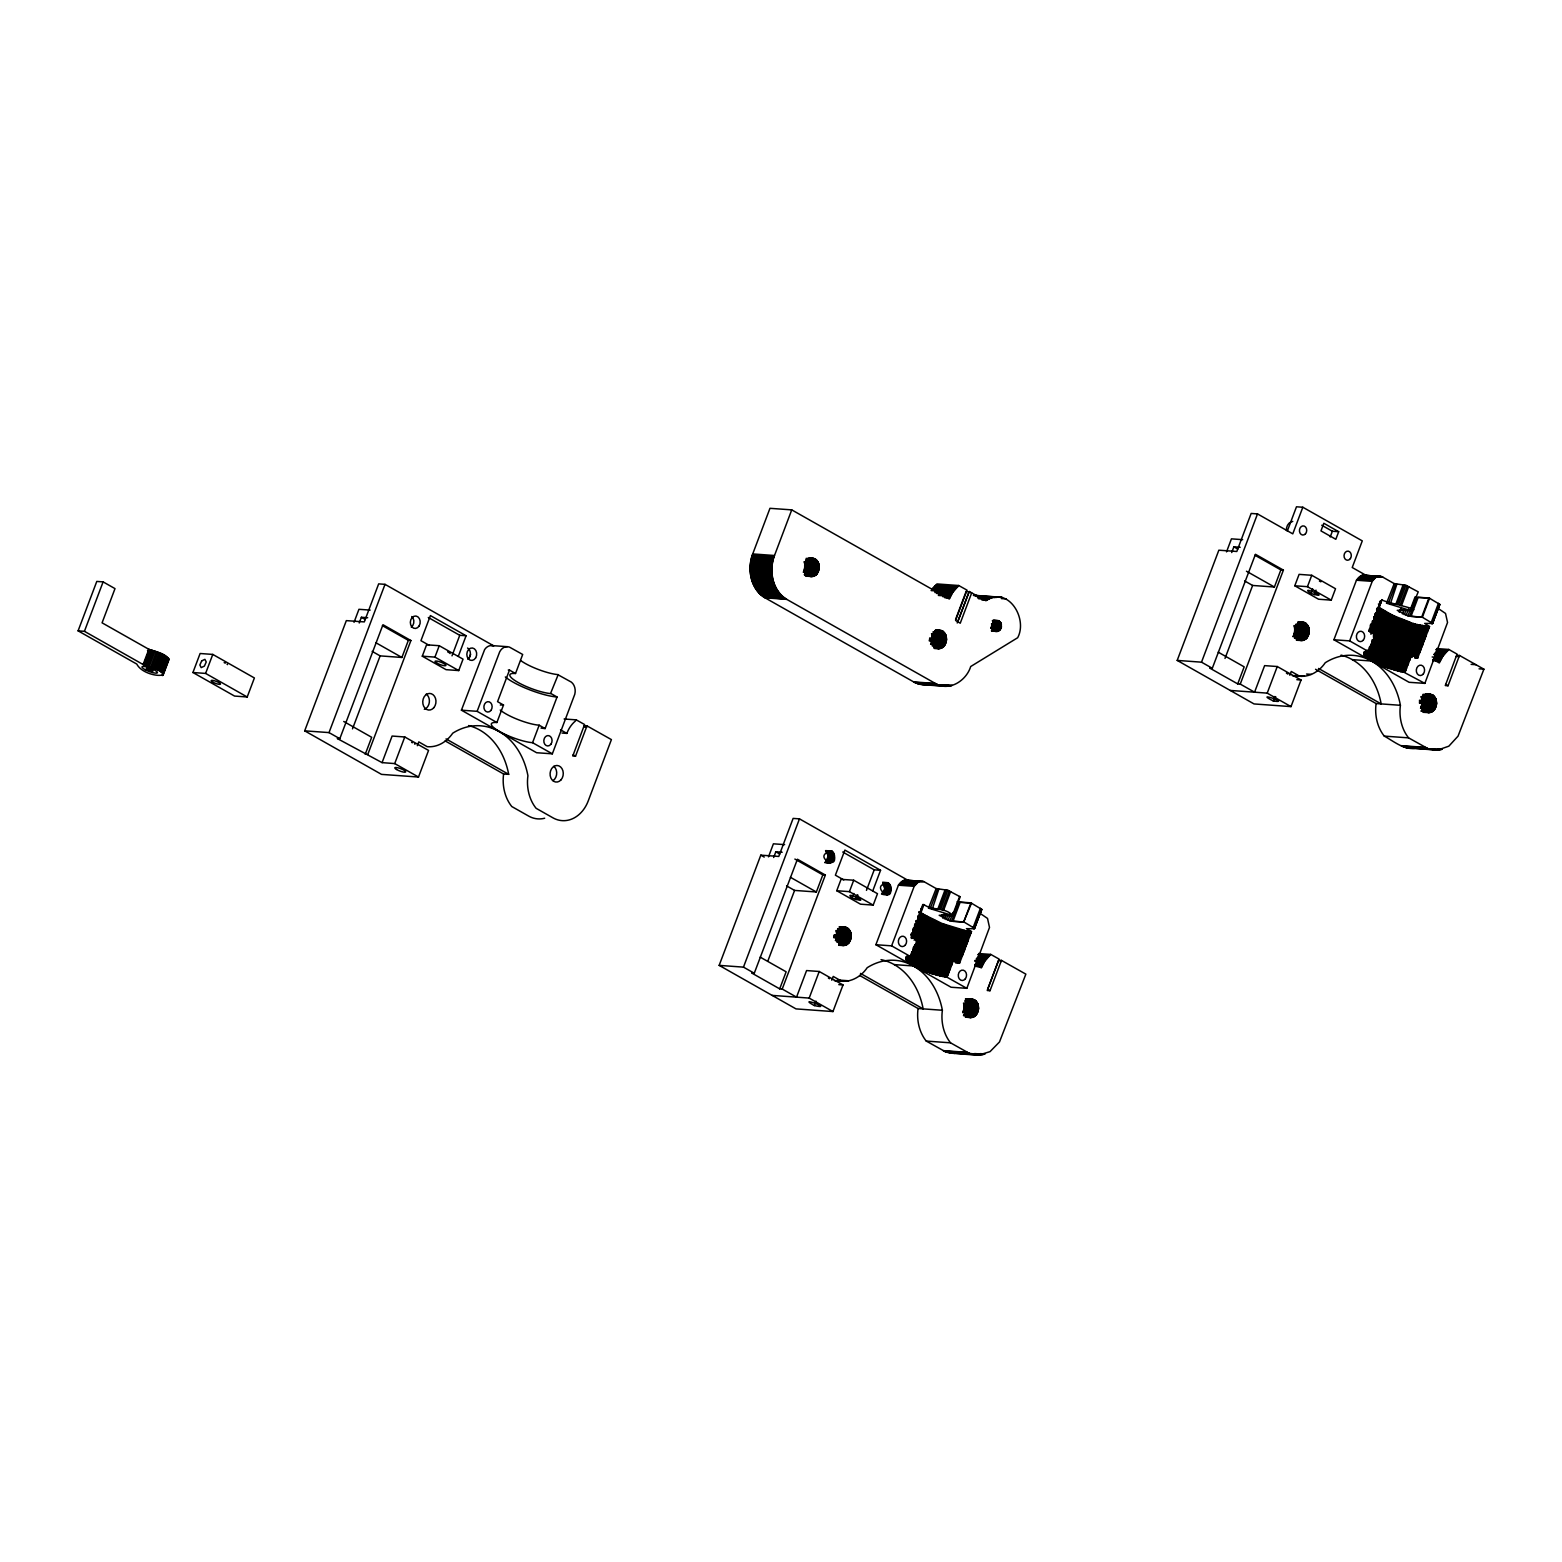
<?xml version="1.0" encoding="UTF-8"?>
<svg xmlns="http://www.w3.org/2000/svg" width="1562" height="1562" viewBox="0 0 1562 1562"><rect width="100%" height="100%" fill="white"/><g stroke="black" fill="none" stroke-linecap="round" stroke-linejoin="round"><path stroke-width="1.5" d="M914.063 940.051L936.517 921.17L939.25 927.457L944.893 958.658L950.126 960.044L968.089 940.578L965.843 930.776L942.062 923.532L918.866 912.071C933.744 923.728 952.879 929.097 970.861 933.236L944.893 958.658L945.361 960.298L970.217 934.955L970.217 931.421L965.843 930.776L937.473 956.276L935.599 955.612L930.874 925.153L928.199 917.031L913.262 931.616L911.876 938.547L912.228 932.807L911.212 934.017L915.234 936.946L932.202 945.557L950.321 951.746L963.129 953.718L959.088 929.234L929.995 953.445L924.626 951.141L920.721 912.228L919.413 915.644L921.092 951.082M1370.967 634.328L1371.006 632.415L1383.171 620.778L1392.777 615.389L1399.259 652.584L1401.094 653.15L1425.579 629.72L1425.423 626.069L1397.385 651.979L1389.887 649.245L1380.945 645.36L1378.758 607.267L1392.777 615.389L1409.685 622.086L1414.45 656.333L1414.957 657.856L1417.632 658.129L1429.542 626.577L1411.618 623.902L1404.98 626.85L1379.129 646.121L1377.645 607.813M1376.727 608.497L1392.757 618.025L1405.546 623.14L1409.685 622.086L1414.371 624.722L1417.808 633.84L1419.76 652.506L1418.218 653.56L1396.721 648.386L1373.388 637.804L1398.224 617.81L1404.707 654.205L1408.163 655.083L1423.997 638.253L1426.126 635.617L1425.579 629.72L1423.88 625.815L1393.929 652.33M927.086 684.566L920.194 684.371L914.434 682.34L765.009 597.816C750.463 589.089 746.968 568.958 752.728 553.924L769.968 508.314L791.739 509.876L949.305 599.027L952.879 592.154L958.717 585.516L967.034 590.163L955.593 620.465L960.24 623.218L971.681 592.896L966.195 591.295L955.573 619.431M957.213 622.984L969.221 591.51L985.934 600.765C1007.959 585.477 1028.089 618.435 1017.663 637.726L970.705 666.525C966.409 680.602 949.305 691.849 935.423 683.492L786.779 599.378C772.233 590.67 768.738 570.52 774.498 555.506L791.739 509.876M957.057 901.821L970.9 902.856L981.776 909.377L974.434 928.707L966.429 928.668L971.505 931.538L959.595 963.09L953.64 959.732L951.336 961.313L935.189 957.155L917.812 949.071L914.239 946.123L915.644 945.322L917.148 967.698L932.123 955.671L938.625 956.315L940.07 958.404L942.765 976.64L950.34 968.479L950.262 960.884L949.364 959.146L927.223 951.883L914.727 944.58L915.527 966.858L932.026 973.809L947.041 977.226L966.819 988.336L989.507 927.438L987.516 918.417L979.686 913.087M1376.024 612.421L1376.747 643.251L1379.344 644.559L1380.906 643.642L1403.125 626.167L1411.599 622.691L1414.489 633.04L1417.632 658.129L1411.677 654.771L1407.401 654.185L1407.713 665.256L1406.444 665.92L1385.611 660.023L1368.332 650.593L1368.117 658.637L1381.062 646.629L1383.483 646.102L1388.13 668.204L1405.78 653.873L1406.386 668.77L1404.277 669.747L1381.687 663.049L1369.796 656.821L1364.837 652.213L1363.821 653.99L1364.27 652.291L1364.29 655.103L1368.117 658.637L1384.264 666.779L1400.802 671.68L1408.377 663.518L1407.909 655.044L1387.095 647.722L1372.041 639.951M947.236 974.708L946.025 958.443L947.431 960.357L948.407 970.881L948.349 973.712L945.713 977.09L942.433 957.486L924.313 970.959L920.604 948.544L907.346 961.352L905.784 958.951L906.429 956.784L910.783 961.157L923.65 967.991L947.704 975.469C934.096 973.907 912.384 969.201 906.643 956.295L906.253 960.064L908.127 957.115L905.94 959.478L906.233 957.252M920.721 912.228L919.452 914.141L933.178 922.263L947.509 928.101L951.648 927.027L956.92 962.817L961.099 956.842L961.04 952.293L959.205 935.423L955.436 928.218L954.89 929.468C959.146 939.543 961.626 952.625 958.287 962.973L955.456 962.602L954.948 961.04L964.555 949.969L962.582 930.093L930.151 955.104M1391.664 650.436L1396.662 651.354L1398.107 653.443L1400.802 671.68L1403.75 672.129L1405.273 669.747L1404.062 653.482L1405.468 655.415L1409.373 656.352L1411.677 654.771L1395.686 670.528L1390.883 649.284L1373.564 661.917L1372.764 639.619L1372.158 642.958L1382.585 649.148L1410.349 658.266L1397.463 670.977L1392.796 650.007L1390.16 650.71L1375.185 662.757L1373.681 640.361L1372.276 641.162L1374.892 643.446L1385.201 648.913L1404.043 655.357L1407.401 654.185M1374.326 643.622L1374.911 640.537L1392.855 625.503L1403.926 620.055L1406.483 624.859L1411.97 657.368L1422.591 645.008L1420.619 625.132L1389.887 649.245L1390.082 650.885L1422.279 625.503L1425.423 637.491L1414.996 636.574L1395.256 630.111L1377.977 621.52L1373.779 618.532L1373.935 616.639L1396.74 628.92L1424.895 636.613M1384.772 611.25L1371.436 624.741L1371.006 632.415L1372.1 633.157L1372.607 621.637L1380.808 613.026L1384.772 611.25L1387.29 619.392L1391.762 649.968M908.889 956.042L908.108 962.075L922.127 949.384L926.227 971.72L944.268 957.994L947.041 977.226L953.64 959.732L937.649 975.489L933.627 955.378L934.759 954.968L939.426 975.918L952.312 963.227L952.332 959.595L947.431 960.357L932.026 973.809L929.058 952.683L923.025 951.59L910.08 963.578L907.346 961.352L907.717 956.588M1410.349 658.266L1410.369 654.654L1393.851 670.02L1388.969 648.523L1372.041 661.077L1372.041 644.676L1374.736 641.142L1372.158 642.958M924.587 952.722L924.626 951.141L947.236 933.549L954.89 929.468M1413.473 623.258L1380.867 646.961L1382.624 647.781L1378.758 607.267M1001.301 626.128C1002.492 618.747 991.44 618.962 992.397 626.186C993.901 640.83 1012.41 619.88 991.636 625.425M914.59 924.001L916.269 924.919L914.492 925.563L917.695 921.17L918.866 916.367L942.96 928.96L968.987 935.833L964.555 942.979L948.427 959.615L949.676 970.217L945.908 970.451L925.993 964.34L911.017 956.159L922.498 944.795L947.822 925.719L950.34 929.058L969.846 933.842M819.21 567.807L818.293 562.574L815.227 558.942L811.01 558.142L807.066 560.426L804.703 565.014L804.723 570.403L807.105 574.796L811.049 576.71L816.575 574.367L819.21 567.807L804.684 566.752M851.212 936.692L850.314 931.46L847.229 927.828L843.011 927.027L839.087 929.312L836.724 933.9L836.724 939.289L839.106 943.682L843.05 945.596L848.576 943.253L851.212 936.692L834.147 935.443M946.513 639.834L945.615 634.602L942.53 630.989L938.313 630.189L934.388 632.454L932.026 637.062L932.026 642.451L934.408 646.824L938.352 648.738L943.878 646.395L946.513 639.834L929.605 638.624M978.534 1008.72L977.617 1003.487L974.532 999.875L970.334 999.075L966.39 1001.34L964.027 1005.948L964.047 1011.336L966.409 1015.71L970.373 1017.623L975.879 1015.28L978.534 1008.72L963.852 1007.666M1309.249 631.731L1308.351 626.499L1305.266 622.887L1301.048 622.067L1297.124 624.351L1294.761 628.939L1294.761 634.328L1297.143 638.721L1301.087 640.635L1306.613 638.292L1309.249 631.731L1294.566 630.657M1436.571 703.759L1435.654 698.546L1432.569 694.914L1428.371 694.114L1424.427 696.379L1422.064 700.987L1422.084 706.375L1424.446 710.749L1428.41 712.682L1433.916 710.319L1436.571 703.759L1419.507 702.529M832.077 862.146L825.732 861.697L828.348 855.956L825.556 850.607L831.882 851.056C844.202 874.173 808.921 855.664 831.882 851.056M887.841 894.538L881.515 894.089L884.795 888.895L882.706 883.018L889.032 883.487C898.248 908.674 865.856 883.721 889.032 883.487M917.929 915.742L917.851 940.461L920.604 969.358L937.415 956.745L936.712 955.671L933.666 956.53L918.846 968.538L916.699 946.103L913.223 949.013L912.579 965.199L915.527 966.858L930.425 954.948L932.846 954.245L933.627 955.378M1409.275 659.066L1388.989 653.502L1371.26 644.052L1370.616 660.238L1387.095 647.722L1391.976 669.454L1408.944 654.458L1409.705 660.023L1399.161 671.367L1396.662 651.354M907.385 957.213L907.444 956.237L906.272 957.721L911.368 957.037L912.188 951.746L922.244 957.857L934.779 962.973L949.286 966.605L951.668 964.965L950.907 959.4L933.939 974.415L929.058 952.683M921.56 917.187L921.736 912.989L919.413 915.644L937.044 925.407L957.799 932.67L960.864 929.683L963.852 951.844L962.426 952.547L962.426 955.593L939.855 950.243L915.254 938.879L915.742 923.493L939.035 935.794L965.96 943.194L967.386 942.452L966.8 936.907L964.242 930.464L933.725 954.929L929.995 953.445L925.348 915.371L920.819 917.909L914.571 926.598C929.702 937.063 947.704 944.053 965.96 946.201L964.242 930.464M1437.723 608.126L1445.533 613.456L1447.544 622.477L1424.856 683.375L1403.75 672.129L1400.47 652.525L1382.35 666.017L1378.641 643.583L1365.383 656.391L1370.05 650.319L1370.225 646.805L1372.041 644.676M1372.529 620.602L1372.178 625.601L1368.859 631.146L1376.005 634.582L1369.405 652.076L1363.821 653.521L1364.7 651.764L1363.977 654.517L1366.457 650.534L1374.169 656.255L1385.904 661.702L1406.132 667.462L1406.444 665.92M1386.295 649.362L1417.124 624.273L1421.166 648.757L1399.396 644.052L1381.706 636.73L1369.249 629.056L1369.093 630.95L1369.991 631.673L1370.264 627.846L1372.354 625.464L1386.236 612.07L1388.911 620.192L1393.636 650.671L1422.279 625.503M1369.405 647.039L1369.308 659.418L1385.26 646.922L1390.063 668.848L1405.468 655.415M1370.264 627.846L1381.491 634.777L1397.229 641.533L1413.122 646.258L1421.869 646.883L1418.901 624.741L1415.836 627.709L1398.81 622.008L1380.808 613.026L1376.532 609.941L1378.27 608.536L1403.359 621.305L1428.898 628.295L1405.741 651.198L1402.93 653.697L1401.094 653.15L1395.471 621.754L1392.777 615.389M913.438 932.416L916.992 923.044L915.742 920.916M911.017 956.159L910.88 962.719L912.579 965.199L927.867 953.035L927.223 951.883L924.528 952.371L911.271 964.379L909.455 956.608L906.721 960.689L907.405 956.081M950.34 968.479L925.465 960.942L911.271 953.367L912.247 951.98L911.837 963.129M1373.135 640.4L1372.334 641.572L1374.677 638.077L1373.74 634.543L1374.814 634.523L1374.033 639.834C1370.85 639.893 1373.74 643.407 1371.456 644.266L1369.308 659.418M951.238 964.008L926.246 956.51L914.883 950.282L913.38 947.333L914.004 966.038L930.932 953.484L935.814 974.981L950.262 960.884L953.64 959.732M915.098 945.361L914.297 946.533L916.64 943.038L916.777 939.484L917.968 939.543L911.368 957.037L891.609 945.85L875.872 944.717L898.423 885.185L903.832 880.382L923.943 881.632L936.165 888.563L947.822 890.262L960.2 896.803L953.015 915.82L939.192 915.273L949.911 920.838L964.34 922.224L974.61 928.394M1382.624 647.781L1384.42 646.961L1380.886 608.809L1374.95 615.428L1375.263 642.49L1403.926 620.055M907.346 961.352L908.127 957.115L924.958 967.054L948.349 973.712M1405.273 669.747L1405.741 670.508C1391.722 669.903 1376.844 663.85 1365.832 655.044L1366.457 650.534M1364.837 652.213L1364.29 655.103L1366.926 651.081L1366.145 657.114L1380.164 644.423L1384.264 666.779L1402.305 653.033L1405.078 672.265L1411.677 654.771M846.545 944.854C831.414 946.709 845.354 942.198 843.636 935.638C845.472 929.195 832.058 924.216 847.58 928.062M940.714 648.484L934.877 648.308L939.387 645.34L941.456 639.463L940.344 633.821L936.38 630.091M1415.836 627.709L1425.579 629.72L1429.542 626.577L1424.661 623.414L1432.647 623.453L1422.377 617.263L1407.948 615.877L1397.229 610.312L1410.486 610.527L1418.237 591.842L1405.859 585.301L1394.202 583.602L1381.979 576.671L1362.962 575.167L1356.46 580.224L1333.909 639.756L1349.646 640.889L1369.405 652.076L1369.366 647.859L1386.646 657.29L1408.377 663.518M913.555 927.808L913.262 931.616L928.14 940.168L946.182 947.099L963.324 950.926M969.514 936.829C951.219 935.169 933.158 927.75 917.987 917.382L921.248 911.798L921.463 907.971L921.053 910.47M1373.349 620.7L1372.451 622.106L1374.306 619.958L1374.736 616.014L1373.701 617.478L1383.385 610.43L1388.032 648.503M925.934 952.137L930.093 973.146L946.67 959.38L948.407 959.712L942.062 923.532L920.584 940.09L916.699 943.565L916.874 945.498L920.194 950.106L922.439 970.178L940.539 956.92L944.288 976.894L949.013 971.974L948.407 970.881M78.1 630.853L84.426 631.321L143.099 664.514C186.991 677.947 145.168 680.114 136.773 664.065L78.1 630.853L96.785 581.435L103.112 581.884L115.002 588.62L102.077 622.828L148.859 649.304C154.443 651.374 168.93 654.087 168.032 660.375M909.455 956.608L909.025 962.817L923.747 950.223L928.16 972.462L944.268 957.994M913.048 931.655L913.321 928.648L914.141 930.542M1371.085 626.713L1371.358 623.707L1370.264 625.249L1372.178 625.601M1374.736 641.142L1376.883 663.577L1390.336 652.467L1394.749 650.71L1396.389 652.936L1398.576 651.959L1399.767 653.931L1402.325 671.933L1406.132 667.462M806.773 576.358C815.071 575.441 816.809 562.261 809.799 558.376M1296.226 639.678L1299.857 636.671L1301.615 631.673L1300.931 626.382L1298.002 622.555L1305.617 623.101M1367.707 650.007L1367.062 657.856L1381.784 645.262L1386.197 667.501L1402.305 653.033M919.608 912.755L919.803 911.486M1365.09 652.701L1364.758 655.728L1368.332 650.593M966.253 1016.335C972.384 1012.879 972.696 1002.199 966.214 998.958M1423.919 711.569L1427.414 708.308L1428.976 703.212L1428.058 697.999L1424.974 694.368L1432.569 694.914M1410.291 626.108L1412.438 630.833L1416.324 658.012C1419.663 647.664 1417.183 634.582 1412.927 624.507M1365.754 651.627L1365.383 656.391M950.36 966.702L941.125 976.309L938.625 956.315M1374.853 614.471L1377.157 612.46L1381.979 599.652C1381.706 602.229 1439.734 612.753 1399.572 609.746M947.431 960.357L947.743 958.834M1421.791 626.772L1423.997 641.26L1411.423 655.806L1414.45 656.333L1420.463 647.586M1386.763 649.323L1387.095 647.722M1404.707 654.205L1428.254 629.994L1428.254 626.46L1426.067 628.256L1419.214 627.221L1408.377 624.097L1405.859 620.758L1377.86 642.06L1377.469 645.301M912.013 955.28L911.173 954.772L915.332 946.533M1370.05 650.319L1371.456 644.266L1370.362 645.672L1386.08 653.912L1400.411 658.793L1409.705 660.023M921.307 909.182L922.751 904.554L923.943 904.613C932.748 911.056 945.049 906.721 953.015 915.82M920.604 969.358L918.964 964.32L917.87 946.884L913.087 950.692L919.354 954.733L937.708 962.407L951.668 964.965M1395.452 651.784L1378.641 664.416L1377.001 659.359L1375.907 641.943L1374.052 642.548M1375.595 614.764L1376.005 613.046L1373.779 618.532M911.759 934.935L912.149 933.295L912.032 936.185L917.968 939.543L915.957 940.226L916.777 939.484L917.304 941.281L916.23 942.316M920.194 950.106L920.604 948.544M1396.389 652.936L1380.476 665.217L1378.641 643.583M1373.428 636.281L1376.005 634.582L1374.267 637.355M1378.641 664.416L1375.907 641.943M957.799 932.67L967.542 934.681L971.505 931.538L944.502 956.92L941.222 957.545L934.74 920.35L927.711 923.552L912.969 937.356L911.056 935.911L929.741 917.87L930.054 922.127M948.895 960.63L949.364 959.146M940.07 958.404L940.539 956.92M1398.107 653.443L1398.576 651.959M930.093 973.146L927.223 951.883M1388.13 668.204L1383.971 647.195L1369.874 658.168M1388.091 617.166L1387.778 612.909L1369.093 630.95M930.425 954.948L930.932 953.484M1388.462 649.987L1388.969 648.523M1364.973 651.51L1364.27 652.291M1367.609 650.729L1367.14 652.037L1377.215 642.743L1378.231 645.165M939.426 975.918L952.351 961.45M1397.463 670.977L1410.388 656.489M932.846 954.245L932.123 955.671L926.735 916.191L922.771 917.987L914.571 926.598M1402.93 653.697L1396.369 617.01L1373.33 635.871L1389.067 643.7L1405.449 649.421L1417.984 651.998L1420.463 650.632L1420.112 649.284M921.6 950.848L922.127 949.384M1379.637 645.887L1380.164 644.423M905.96 958.072L906.429 956.784M1363.997 653.111L1364.466 651.842M84.426 631.321L103.112 581.884M143.099 664.514L148.859 649.304M143.743 664.67L149.483 649.46M145.071 665.002L150.811 649.792M146.438 665.392L152.178 650.183M147.843 665.822L153.584 650.632M149.269 666.31L155.009 651.1M149.347 670.625C138.335 664.455 161.628 673.242 149.347 670.625L156.454 651.627M149.757 670.762L151.182 666.974M150.147 670.899L151.592 667.111M150.557 671.035L152.002 667.228M152.119 667.384L157.86 652.174M150.948 671.152L152.393 667.345M153.506 667.97L159.265 652.76M154.853 668.575L160.613 653.365M156.161 669.18L161.901 653.97M157.371 669.805L163.112 654.595M158.504 670.41L164.264 655.2M159.539 671.035L165.299 655.825M160.476 671.621L166.216 656.411M161.296 672.207L167.036 656.997M161.979 672.753L167.72 657.543M162.526 673.281L168.266 658.071M162.272 675.585L168.676 658.539M162.76 675.409L168.95 658.988M163.092 675.194L169.047 659.379M192.927 672.519L200.112 653.502L212.783 654.419L254.391 677.967L247.206 696.984L234.554 696.066L192.927 672.519L205.598 673.417L247.206 696.984M205.598 673.417L212.783 654.419M367.753 754.524L410.904 640.537L382.963 624.722L339.813 738.709L337.275 738.533L382.065 762.627L392.101 736.053L404.773 736.971L428.554 750.424L418.499 777.036L381.519 774.381L304.688 730.84L346.334 620.622L364.297 621.91L378.668 583.876L385.013 584.344L493.768 645.887L492.674 645.672A10.7 8.474 -85.9 0 0 484.65 649.538L461.415 710.183L536.606 752.728L552.343 753.821L574.777 694.27A10.7 8.474 -85.9 0 0 571.36 682.125L557.693 674.589A24.972 5.369 20.7 0 1 520.654 660.511M354.027 622.32L358.948 609.297L370.174 610.098M359.221 622.984L361.369 617.283L367.695 617.732M304.688 730.84L329.016 732.598L385.013 584.344M372.146 651.374L380.132 655.884L401.903 657.465L408.365 640.342L410.904 640.537M422.287 656.196L426.582 644.794L439.254 645.711L463.035 659.164L458.72 670.567L446.068 669.668L422.287 656.196L434.939 657.114L458.72 670.567M434.939 657.114L439.254 645.711M417.327 745.699L418.772 741.911L427.187 746.675A37.82 29.971 -85.9 0 0 452.726 733.203A67.576 53.538 -85.9 0 1 527.917 775.728A37.898 30.029 -85.9 0 0 536.098 808.296L552.968 817.844A33.29 26.378 -85.9 0 0 588.249 800.876L611.406 739.607L586.98 725.881L584.227 725.686L586.707 727.072L583.68 726.857M452.004 655.845L459.755 635.304L466.081 635.754L458.33 656.294M461.415 710.183L477.132 711.335L499.703 651.803A10.7 8.474 -85.9 0 1 509.485 647.117L522.684 654.478L515.519 673.495L509.485 670.098L497.556 701.65L503.511 705.009L496.892 722.503A24.972 5.369 20.7 0 0 499.528 731.504A24.972 5.369 20.7 0 0 532.564 742.692L552.343 753.821M532.564 742.692L539.183 725.198A24.972 5.369 20.7 0 1 500.25 710.046M515.519 673.495L512.512 673.456A24.972 5.369 20.7 0 0 519.775 683.395A24.972 5.369 20.7 0 0 550.507 693.587L558.22 674.589M540.999 728.068A33.29 7.146 20.7 0 0 545.118 728.556L557.048 697.003L551.035 693.606M564.116 718.989L576.261 719.867L584.578 724.534L572.785 755.988L575.538 756.184L586.98 725.881M772.233 995.404L796.542 997.142L806.578 970.568L819.23 971.486L843.011 984.939L832.956 1011.551L795.995 1008.896L719.164 965.375L760.811 855.156L778.774 856.445L793.125 818.41L799.471 818.859L909.221 881.027L918.202 881.69M768.484 856.855L773.405 843.812L784.632 844.632M773.678 857.499L775.826 851.798L782.172 852.266M719.164 965.375L743.473 967.132L799.471 818.859M836.744 890.73L841.059 879.328L853.711 880.226L877.493 893.698L873.197 905.101L860.525 904.183L836.744 890.73L849.416 891.648L873.197 905.101M849.416 891.648L853.711 880.226M852.11 898.033C841.137 889.11 876.204 905.98 852.11 898.033L853.848 893.464M855.41 899.4L857.128 894.831M856.249 899.673L857.968 895.104M831.785 980.233L833.229 976.426L841.645 981.19C851.915 982.186 861.619 976.016 867.183 967.718A67.576 53.538 -85.9 0 1 942.374 1010.263A37.898 30.029 -85.9 0 0 950.555 1042.83L969.006 1053.178L978.281 1055.209L990.015 1051.656L999.485 1041.971L1025.863 974.141L1001.457 960.396L998.684 960.2L987.243 990.523L989.996 990.718L1001.457 960.396M866.461 890.36L874.212 869.839L880.558 870.288L872.787 890.828M912.032 936.185L923.943 904.613L922.341 906.936M936.165 888.563L928.511 908.147L952.449 915.488L959.615 896.471M937.63 888.993L930.464 908.01L928.511 908.147M938.821 889.188L932.163 909.279L938.001 908.654L945.147 889.637M939.192 908.869L946.357 889.832M940.656 909.279L947.822 890.262M942.159 909.865L949.325 890.848M943.507 910.529L950.653 891.511M942.687 918.085L944.268 913.848M944.366 918.886L945.947 914.649M946.201 919.647L947.802 915.41M948.075 920.311L950.477 913.965M949.911 920.838L953.093 912.384M951.551 921.209L958.717 902.192M963.734 921.873L971.505 903.187L960.103 902.367L952.937 921.404L963.734 921.873L970.9 902.856M973.263 927.262L980.428 908.244M973.692 928.765L981.776 909.377M974.2 927.887L981.366 908.869M974.434 928.707L981.6 909.689M1230.27 690.443L1254.579 692.181L1264.615 665.627L1277.267 666.525L1301.048 679.997L1290.993 706.61L1254.032 703.935L1177.201 660.414L1218.848 550.195L1236.811 551.484L1251.162 513.449L1257.508 513.918L1292.77 533.853L1302.825 507.24L1362.279 540.882L1352.223 567.514L1366.262 575.46L1381.979 576.671M1226.521 551.894L1231.442 538.851L1242.669 539.671M1231.715 552.558L1233.863 546.837L1240.208 547.305M1177.201 660.414L1201.51 662.171L1257.508 513.918M1287.264 531.178L1296.48 506.791L1302.825 507.24M1294.781 585.77L1299.096 574.367L1311.748 575.285L1335.53 588.737L1331.234 600.14L1318.562 599.222L1294.781 585.77L1307.453 586.687L1331.234 600.14M1307.453 586.687L1311.748 575.285M1330.219 536.938L1332.366 531.236L1338.693 531.705L1335.822 539.3L1320.964 530.885L1323.834 523.29L1338.693 531.705M1310.909 593.443C1296.851 583.739 1334.709 600.569 1310.909 593.443L1312.646 588.874M1314.286 594.712L1316.005 590.143M1289.822 675.272L1291.266 671.465L1299.682 676.248C1309.952 677.225 1319.656 671.055 1325.22 662.757A67.576 53.538 -85.9 0 1 1400.411 705.302A37.898 30.029 -85.9 0 0 1408.592 737.869L1427.863 748.588L1437.177 750.229L1448.833 746.187L1458.049 736.132L1483.9 669.18L1459.494 655.454L1456.721 655.239L1459.201 656.626L1456.194 656.411M1381.979 599.652L1370.069 631.224L1369.796 629.974M1394.202 583.602L1386.548 603.186L1410.486 610.527M1395.667 584.032L1388.501 603.049L1386.548 603.186M1396.858 584.227L1390.2 604.318L1396.037 603.713L1403.184 584.676M1397.229 603.908L1404.394 584.871M1398.693 604.318L1405.859 585.301M1400.196 604.904L1407.362 585.887M1401.544 605.568L1408.69 586.551M1399.279 612.304L1400.88 608.087M1402.403 613.925L1403.984 609.707M1404.238 614.686L1405.839 610.469M1406.112 615.35L1408.514 609.004M1407.948 615.877L1415.094 596.86M1409.588 616.248L1416.754 597.231L1429.542 598.226L1422.377 617.263L1410.974 616.443L1418.14 597.406L1428.937 597.895L1439.813 604.416L1432.647 623.453M1421.752 616.912L1428.937 597.895M1431.3 622.301L1438.465 603.283M1431.729 623.804L1439.813 604.416M1432.237 622.945L1439.403 603.908M1432.471 623.746L1439.637 604.728M1436.61 648.562L1448.775 649.441L1457.073 654.107L1445.28 685.562L1448.033 685.757L1459.494 655.454M352.504 728.868L380.132 655.884M365.215 754.348L371.678 737.284L343.738 721.468M382.065 762.627L394.717 763.584L404.773 736.971M754.27 973.243L797.421 859.237L825.361 875.052L782.211 989.039L779.692 988.863L751.752 973.048L754.27 973.243L743.473 967.132M767.821 961.118L794.589 890.418L816.36 891.98L822.823 874.876L825.361 875.052M779.692 988.863L786.135 971.798L760.186 957.135M782.211 989.039L796.542 997.142L809.175 998.098L819.23 971.486M814.31 1005.557C835.65 1010.302 795.078 995.014 814.31 1005.557L815.989 1001.125M891.609 945.85L914.18 886.337L918.476 881.925L922.869 881.339M915.078 946.787L915.644 945.322M1212.307 668.282L1255.457 554.295L1283.398 570.11L1240.248 684.097L1237.729 683.902L1209.769 668.106L1212.307 668.282L1201.51 662.171M1224.998 658.442L1252.626 585.457L1274.397 587.019L1280.86 569.915L1283.398 570.11M1237.729 683.902L1244.172 666.857L1218.223 652.174M1240.248 684.097L1254.579 692.181L1267.212 693.137L1277.267 666.525M1273.206 700.908C1292.418 704.111 1252.333 690.541 1273.206 700.908L1274.885 696.476M1274.045 701.182L1275.724 696.73M1349.646 640.889L1372.217 581.376L1375.497 577.549L1379.793 576.241M1373.115 641.826L1373.681 640.361M468.893 658.91L470.631 654.38M883.37 893.425L885.088 888.895M959.595 963.09L956.452 938.001L953.562 927.652L948.446 929.82L945.889 925.016L951.805 960.415L953.015 959.107L949.013 928.375M1406.483 624.859L1407.05 623.414M989.996 990.718L987.594 989.351L999.055 959.048L990.738 954.402L984.88 961.04L981.307 967.913L975 964.359M1379.597 612.226L1379.773 608.028L1376.805 611.484L1388.559 618.572L1409.842 627.299L1427.024 630.872L1422.591 638.038L1405.214 655.845M1448.775 649.441L1442.917 656.079L1439.344 662.952L1433.037 659.398M950.262 960.884L950.907 959.4M1408.299 655.923L1408.944 654.458M916.015 947.509L916.699 946.103M941.73 958.892L942.433 957.486M1399.767 653.931L1400.47 652.525M1390.16 650.71L1390.883 649.284M921.033 968.01L936.712 955.671M1379.07 663.049L1394.749 650.71M923.025 951.59L923.747 950.223M1381.062 646.629L1381.784 645.262M917.968 918.007L918.866 916.367L917.558 919.725M1414.957 657.856L1419.136 651.901M1366.203 652.115C1371.553 658.403 1393.07 667.208 1406.386 668.77M915.312 925.661L914.414 927.067L915.566 926.793M1373.603 621.832L1370.186 626.792M924.528 952.371L925.446 951.043M1382.565 647.41L1383.483 646.102M1378.387 604.025L1379.988 604.963L1378.25 606.72L1379.285 606.837M955.456 962.602L962.075 954.245M965.96 943.194L966.683 944.327L953.015 959.107L933.451 953.152L915.488 944.698M1423.997 638.253L1424.72 639.385L1409.842 655.454L1403.359 621.305M917.812 949.423L919.178 947.704L919.569 948.817M958.717 585.516L936.946 583.934L931.655 589.811L953.425 591.373M965.96 946.201L953.386 960.767L960.298 961.216L953.015 959.107M576.261 719.867L575.343 721.078A29.131 23.079 -85.9 0 0 566.85 733.398L561.988 733.047M970.607 1016.159L969.592 1017.35M1371.26 644.052L1371.124 645.75M912.188 951.746L912.052 953.425L917.655 947.841L920.077 948.622L949.735 926.403L954.948 961.04M1422.591 645.008L1398.4 638.428L1382.663 631.673L1371.436 624.741L1370.421 625.952L1393.226 638.233L1421.361 645.965M912.052 953.425L911.154 954.48L913.77 956.413L925.719 962.641L949.227 969.416M1377.606 643.856L1375.692 642.88L1369.191 649.538L1386.919 658.969L1407.264 664.455M1369.054 651.198L1367.14 652.037M910.9 934.759L912.149 933.295M907.795 959.986L910.119 957.213L926.266 966.019L948.095 972.423M910.919 937.825L931.342 918.69L937.473 956.276L941.222 957.545L968.85 931.245L968.987 935.833M1369.991 631.673L1389.379 613.729L1395.51 651.334M919.257 911.622L919.198 913.126L921.248 911.798M1372.256 642.743L1373.369 641.572M1379.344 604.221L1379.09 605.509M1372.1 633.157L1385.982 620.446L1392.367 616.678M1379.617 601.8L1380.652 600.784L1380.378 601.975M1420.463 650.632L1397.892 645.301L1373.291 633.938L1394.554 616.209L1396.936 621.227L1402.012 619.333L1408.163 655.083M966.858 941.574L938.703 933.881L915.898 921.6L916.914 920.389L916.582 941.613L943.838 953.308L958.58 956.842L962.426 955.593M916.503 939.66L938.332 921.97L939.426 924.724M1376.903 611.406L1377.235 608.165M919.237 914.668L920.096 912.989M1377.274 609.707L1378.133 608.028M963.754 931.733L935.599 955.612L935.892 957.272M913.419 949.227L914.219 947.704L913.067 950.731M959.888 960.161L960.181 958.521L938.684 953.347L916.699 943.565L916.582 941.613L920.428 938.137L940.187 922.771L946.67 959.166M1396.936 621.227L1373.525 639.756L1400.723 651.413L1415.543 654.947L1417.925 655.2L1418.218 653.56M1373.74 619.04L1374.619 617.38M939.719 958.599L941.222 957.545M922.166 915.781L924.06 914.571L928.258 954.323M1380.203 610.82L1382.097 609.61L1386.216 647.742L1415.328 623.785L1416.441 626.264M946.67 959.38L930.542 971.818M1404.707 654.419L1388.579 666.857M960.181 958.521L961.099 956.842M926.286 917.48L913.399 929.702L936.692 942.003L964.555 949.969M1409.842 627.299L1384.42 646.961M951.805 932.241L926.383 951.922L922.849 913.77L917.929 919.217L941.71 931.538L968.108 938.606M948.446 929.82L921.307 949.52L924.528 949.384L946.943 931.811L955.436 928.218M945.322 926.266L938.079 930.093L917.226 947.451L915.781 946.65L937.766 928.277L945.889 925.016M1388.598 615.682L1391.059 614.569L1397.385 651.979M930.562 920.643L933.022 919.53L939.348 956.94L967.386 931.03L968.03 933.217M934.33 921.639L927.945 925.407L914.063 938.118L912.969 937.356M1397.463 619.763L1400.099 618.572L1406.464 654.654M926.813 952.742L911.271 964.379M926.403 953.542L957.291 928.746L958.404 931.225M1401.407 654.439L1404.062 653.482M943.37 959.38L946.025 958.443M938.899 926.188L943.975 924.294L950.126 960.044M1418.862 747.3C1406.327 752.142 1394.3 741.54 1384.283 736.112A37.898 30.029 -85.9 0 1 1376.102 703.544L1315.536 669.278M1383.971 647.195L1385.26 646.922M1371.377 646.824L1370.167 648.484M1427.551 631.868C1409.588 630.326 1392.015 622.945 1376.942 613.144L1378.114 643.661L1407.772 621.442L1412.985 656.079M916.582 922.341L917.695 921.17M914.785 939.582L916.777 939.484M1423.997 641.26C1405.741 639.092 1387.739 632.102 1372.607 621.637M954.831 1053.432L945.518 1051.792L926.246 1041.073A37.898 30.029 -85.9 0 1 918.065 1008.505L859.588 975.43M1379.5 603.01L1380.691 603.088M1424.856 683.375L1409.1 682.301L1333.909 639.756M966.819 988.336L951.063 987.243L875.872 944.717M1362.044 575.148L1380.906 576.378M1361.869 575.421L1377.586 576.554M1360.795 575.831L1376.512 576.964M1359.76 576.417L1375.497 577.549M1358.803 577.179L1374.54 578.311M1357.925 578.077L1373.662 579.209M1357.163 579.092L1372.881 580.224M752.728 553.924L774.498 555.506M809.214 557.829L813.743 558.298M809.057 558.064L814.856 558.747M806.09 558.395L809.467 558.63M810.151 558.591L815.227 558.942M807.417 558.552L815.911 559.43M752.357 554.94L774.127 556.502M807.691 559.001L816.223 559.704M807.944 559.469L816.535 559.997M811.771 559.938L816.828 560.309M752.025 555.955L773.795 557.517M805.797 559.782L817.121 560.641M806.012 560.289L817.395 560.992M812.572 560.992L817.648 561.363M751.712 556.97L773.483 558.552M806.207 560.797L817.883 561.754M806.382 561.305L818.097 562.144M813.236 562.203L818.293 562.574M751.42 558.024L773.19 559.587M804.157 561.676L813.704 562.359M804.293 562.222L818.488 563.003M813.568 563.081L818.644 563.452M751.166 559.059L772.936 560.641M804.41 562.769L818.781 563.902M804.528 563.316L818.918 564.37M804.606 563.882L819.015 564.839M750.932 560.133L772.702 561.695M804.664 564.448L819.093 565.327M814.095 565.444L819.171 565.815M750.736 561.188L772.507 562.769M804.684 565.034L814.232 565.717M814.134 565.952L819.21 566.303M804.703 565.6L819.23 566.811M750.561 562.261L772.331 563.823M804.703 566.166L819.23 567.299M750.404 563.335L772.175 564.917M804.625 567.318L819.171 568.295M814.036 568.431L819.113 568.783M804.567 567.885L814.114 568.588M750.287 564.429L772.058 565.991M813.958 568.919L819.035 569.271M804.469 568.47L818.918 569.759M804.371 569.017L813.9 569.72M750.209 565.503L771.979 567.084M813.743 569.876L818.8 570.247M804.235 569.583L818.664 570.716M804.079 570.13L818.488 571.165M750.131 566.596L771.901 568.158M803.922 570.677L818.312 571.614M803.727 571.204L818.117 572.063M750.111 567.689L771.882 569.251M812.826 572.122L817.902 572.473M803.512 571.731L817.668 572.883M803.298 572.239L817.414 573.274M750.092 568.783L771.862 570.345M805.426 572.903L817.141 573.664M805.172 573.391L816.867 574.015M811.498 573.996L816.575 574.367M750.111 569.857L771.882 571.438M804.879 573.84L816.262 574.679M804.586 574.308L815.93 574.972M810.522 574.894L815.598 575.265M750.17 570.95L771.94 572.512M804.274 574.738L815.247 575.519M806.343 575.324L814.895 575.753M804.684 575.363L814.173 576.144M750.248 572.024L772.018 573.586M807.944 576.183L813.782 576.3M936.009 585.145L957.779 586.707M805.641 576.085L812.63 576.632M935.345 585.73L957.115 587.292M750.346 573.098L772.116 574.66M934.681 586.336L956.452 587.917M934.037 586.98L955.807 588.562M750.482 574.172L772.253 575.734M933.412 587.644L955.183 589.225M750.639 575.226L772.409 576.808M932.807 588.347L954.577 589.909M932.221 589.069L953.991 590.631M969.221 591.51L957.76 621.813M750.834 576.28L772.604 577.862M751.049 577.335L772.819 578.897M931.108 590.573L952.879 592.154M751.302 578.37L773.073 579.932M935.423 591.725L952.351 592.935M934.916 592.525L951.844 593.755M1001.593 597.27L974.2 595.337L980.604 595.883M751.556 579.385L773.327 580.947M973.399 595.434L1002.374 597.465M976.621 596.079L996.673 597.426M936.849 593.54L951.356 594.595M975.84 596.274L995.014 597.543M751.869 580.4L773.639 581.962M977.461 596.684L991.968 597.719M1001.34 598.578L1006.182 598.929M979.101 597.114L991.187 597.992M938.801 594.575L950.907 595.434M978.32 597.406L990.406 598.285M752.181 581.396L773.951 582.958M977.539 597.738L989.644 598.617M979.198 598.285L988.883 598.988M938.371 595.434L950.457 596.313M752.533 582.372L774.303 583.934M978.456 598.695L988.121 599.378M1298.042 621.715L1304.172 622.34M942.784 596.684L950.047 597.192M982.557 599.457L987.379 599.808M1298.842 622.086L1304.914 622.672M752.904 583.329L774.674 584.891M981.815 599.925L986.657 600.277M1298.354 622.808L1305.949 623.355M944.815 597.758L949.657 598.109M1298.666 623.082L1306.281 623.628M753.314 584.286L775.084 585.848M1298.979 623.375L1306.574 623.921M1298.081 623.882L1307.16 624.566M753.743 585.203L775.513 586.765M1295.913 624.195L1307.433 624.917M1296.109 624.702L1307.687 625.288M1300.326 625.132L1307.921 625.679M754.192 586.121L775.963 587.683M1296.284 625.23L1308.136 626.089M1300.736 625.952L1308.351 626.499M754.661 587L776.431 588.581M1294.058 625.601L1308.526 626.928M1294.195 626.128L1301.361 626.655M1301.087 626.831L1308.683 627.377M755.168 587.878L776.939 589.44M1294.312 626.674L1308.839 627.826M755.676 588.718L777.446 590.28M1294.41 627.241L1308.956 628.295M1294.488 627.807L1309.073 628.783M1301.556 628.705L1309.151 629.252M756.223 589.538L777.993 591.119M1294.547 628.373L1301.712 628.881M1301.615 629.193L1309.21 629.74M756.789 590.338L778.559 591.92M1294.586 628.939L1309.249 630.228M1294.605 629.525L1301.771 630.033M757.375 591.119L779.145 592.681M1301.673 630.189L1309.268 630.736M1294.605 630.091L1309.268 631.224M757.98 591.861L779.75 593.443M758.605 592.584L780.375 594.165M1294.527 631.243L1309.21 632.22M1301.556 632.161L1309.151 632.708M759.249 593.287L781.02 594.849M1294.468 631.809L1301.615 632.317M1294.371 632.376L1309.073 633.196M759.913 593.95L781.683 595.532M1301.361 633.137L1308.976 633.684M760.596 594.595L782.367 596.176M1294.254 632.942L1301.419 633.45M1301.244 633.625L1308.839 634.172M761.299 595.22L783.07 596.782M1294.137 633.508L1308.702 634.641M1293.98 634.055L1308.546 635.09M762.002 595.786L783.773 597.367M762.744 596.352L784.514 597.914M1293.805 634.582L1308.351 635.539M1300.56 635.441L1308.155 635.988M763.486 596.86L785.256 598.441M1293.629 635.129L1300.775 635.636M764.248 597.348L786.018 598.929M1293.414 635.636L1307.941 636.398M765.009 597.816L786.779 599.378M1300.111 636.261L1307.706 636.808M1293.18 636.144L1307.453 637.218M1299.584 637.042L1307.199 637.589M1292.946 636.652L1300.092 637.159M1295.074 637.296L1306.906 637.94M1299.018 637.745L1306.613 638.292M1294.781 637.765L1306.301 638.604M1294.488 638.214L1305.969 638.917M1298.042 638.643L1305.637 639.19M1297.339 639.131L1305.305 639.444M1296.987 639.346L1304.582 639.893M1296.616 639.522L1304.211 640.069M1435.673 649.772L1447.837 650.651M1297.358 640.069L1303.45 640.361M1296.519 640.244L1302.669 640.557M1437.43 650.534L1447.154 651.217M1436.786 651.139L1446.49 651.842M1436.142 651.784L1445.865 652.486M993.159 620.114L998.333 620.583M993.803 620.387L998.958 620.895M994.408 620.758L999.25 621.11M1435.517 652.447L1445.241 653.15M992.28 620.817L999.797 621.598M992.788 621.364L1000.051 621.871M1434.912 653.15L1444.616 653.834M993.022 621.656L1000.266 622.184M993.217 621.988L1000.481 622.516M1434.306 653.873L1444.03 654.556M993.412 622.34L1000.676 622.867M993.588 622.711L1000.832 623.238M993.725 623.101L1000.988 623.628M1433.74 654.615L1443.464 655.318M993.842 623.492L1001.105 624.019M1435.634 655.552L1442.917 656.079M991.519 623.726L1001.183 624.429M991.577 624.156L1001.262 624.839M991.636 624.566L1001.301 625.269M1435.107 656.333L1442.39 656.86M991.636 624.995L1001.32 625.698M1432.159 656.977L1441.882 657.68M991.597 625.854L1001.281 626.557M991.538 626.284L1001.203 626.987M1434.111 657.992L1441.414 658.52M991.44 626.713L1001.125 627.397M991.343 627.123L1001.008 627.807M1433.662 658.832L1440.945 659.359M991.206 627.514L1000.871 628.217M1433.213 659.711L1440.515 660.238M991.03 627.904L1000.715 628.607M990.855 628.275L1000.539 628.978M993.061 628.803L1000.324 629.33M1432.803 660.609L1440.086 661.136M992.846 629.135L1000.11 629.662M992.592 629.447L999.856 629.974M992.339 629.74L999.602 630.247M1471.131 664.358L1475.992 664.709M991.772 630.228L999.329 630.521M991.46 630.443L998.723 630.97M993.237 630.931L998.411 631.146M991.558 631.185L997.747 631.399M1352.282 659.633L1371.514 661.019M1479.038 668.829L1483.9 669.18M935.618 629.876L941.437 630.462M936.751 630.247L942.179 630.794M934.72 630.599L942.882 631.224M938.137 631.107L943.214 631.458M934.994 631.048L943.546 631.731M935.247 631.517L944.151 632.337M933.1 631.829L944.424 632.669M939.641 632.669L944.698 633.02M933.315 632.317L940.48 632.844M933.51 632.825L944.951 633.391M940.129 633.43L945.186 633.782M933.705 633.352L945.4 634.192M931.479 633.723L945.615 634.602M940.714 634.68L945.791 635.051M931.616 634.25L943.546 635.109M940.89 635.129L945.947 635.48M931.733 634.797L946.103 635.949M931.831 635.363L943.76 636.222M941.164 636.046L946.221 636.417M931.909 635.929L946.338 636.886M941.339 637.003L946.416 637.374M931.967 636.495L941.515 637.179M941.417 637.491L946.474 637.862M932.006 637.062L946.513 638.35M932.026 637.647L941.574 638.331M941.476 638.487L946.533 638.838M929.624 638.038L946.552 639.346M941.417 639.971L946.474 640.342M929.546 639.19L941.476 640.049M929.488 639.756L946.416 640.83M929.39 640.322L946.338 641.318M941.164 641.435L946.24 641.806M929.292 640.889L943.604 641.923M941.046 641.904L946.103 642.275M931.538 641.611L945.967 642.743M931.401 642.177L945.811 643.212M931.225 642.704L945.615 643.661M940.363 643.72L945.42 644.091M931.03 643.251L940.578 643.934M930.835 643.759L945.205 644.52M939.914 644.559L944.971 644.93M930.601 644.266L944.717 645.321M939.387 645.34L944.463 645.692M932.748 644.93L942.276 645.633M932.475 645.418L944.17 646.063M938.801 646.043L943.878 646.395M932.202 645.887L943.565 646.727M934.291 646.512L943.253 647.019M933.978 646.941L942.901 647.293M937.141 647.429L942.218 647.781M1306.535 674.042L1311.397 674.393M933.646 647.351L941.847 647.996M936.028 647.976L941.476 648.191M934.076 648.406L939.543 648.738M1294.703 675.506L1304.426 676.19M1294.761 675.819L1302.044 676.326M1292.399 675.721L1299.682 676.248M1296.831 679.685L1301.048 679.997M1426.145 693.762L1430.343 694.094M1426.165 694.133L1431.866 694.543M1423.021 694.329L1432.92 695.149M1425.657 694.836L1433.252 695.383M1425.989 695.11L1433.896 695.949M1422.767 695.266L1434.189 696.261M1423.002 695.754L1434.482 696.593M1427.141 696.418L1434.736 696.964M1423.216 696.242L1434.99 697.335M1421.029 696.574L1435.224 697.706M1421.205 697.101L1435.458 698.116M1421.361 697.628L1435.654 698.546M1428.234 698.429L1435.829 698.975M1421.498 698.175L1428.664 698.683M1428.39 698.878L1436.005 699.425M1421.635 698.722L1436.142 699.874M1421.732 699.288L1436.279 700.342M1421.811 699.835L1436.376 700.811M1428.859 700.752L1436.454 701.299M1419.487 700.245L1429.015 700.928M1419.507 700.811L1436.513 701.787M1428.957 701.728L1436.571 702.275M1419.526 701.377L1436.591 702.763M1419.526 701.963L1436.591 703.271M1419.448 703.115L1436.532 704.267M1421.771 703.857L1436.474 704.755M1428.781 704.696L1436.376 705.243M1421.674 704.423L1428.839 704.931M1428.683 705.184L1436.279 705.731M1421.576 704.989L1436.161 706.2M1421.44 705.536L1430.987 706.219M1428.41 706.122L1436.005 706.668M1421.283 706.083L1435.849 707.137M1376.102 703.544L1400.411 705.302M1421.127 706.629L1435.673 707.586M1427.863 707.469L1435.478 708.016M1420.932 707.156L1435.244 708.445M1420.717 707.684L1427.883 708.191M1427.414 708.308L1435.009 708.855M1420.502 708.191L1434.775 709.246M1422.631 708.855L1434.502 709.617M1426.614 709.441L1434.209 709.988M1422.377 709.343L1433.916 710.319M1422.103 709.812L1433.604 710.651M1425.696 710.398L1433.291 710.944M1421.811 710.261L1432.959 711.218M1421.498 710.69L1432.608 711.491M1421.283 711.042L1432.256 711.725M1421.166 711.1L1431.885 711.921M1431.143 712.272L1423.158 711.862L1430.362 712.526M1423.099 712.292L1429.581 712.662M491.581 645.555L507.299 646.688M913.653 681.911L935.423 683.492M914.434 682.34L936.204 683.902M915.234 682.731L937.005 684.293M945.03 684.878L952.273 685.386M916.035 683.082L937.805 684.664M941.749 684.937L951.434 685.64M916.855 683.414L950.575 685.835M917.675 683.707L949.716 686.011M919.354 684.176L947.997 686.245M921.912 684.625L945.4 686.323M1384.283 736.112L1408.592 737.869M1401.173 745.66L1425.462 747.417M1401.954 746.089L1426.262 747.847M1402.754 746.48L1427.043 748.237M1437.47 748.979L1442.331 749.311M1403.555 746.831L1427.863 748.588M1434.189 749.038L1441.472 749.565M1404.375 747.163L1440.613 749.76M1405.195 747.456L1438.895 750.072M1406.874 747.925L1438.036 750.17M445.131 740.896L503.608 773.991L508.685 774.342A67.576 53.538 -85.9 0 0 468.522 725.549M826.22 851.075L832.566 851.524M826.825 851.661L833.151 852.11M827.333 852.364L833.678 852.832M827.762 853.164L834.088 853.633M828.075 854.063L834.401 854.512M828.27 855L834.596 855.449M828.348 855.956L834.674 856.425M828.309 856.933L834.635 857.401M828.133 857.909L834.479 858.358M827.86 858.827L834.186 859.276M827.469 859.686L833.796 860.154M826.962 860.467L833.307 860.916M826.396 861.15L832.722 861.599M825.029 862.126L831.355 862.575M826.376 862.556L830.613 862.849M824.834 862.654L829.832 862.985M904.925 880.128L920.643 881.261M903.832 880.382L919.549 881.515M902.758 880.792L918.476 881.925M905.609 881.398L910.177 881.729M901.723 881.378L917.46 882.51M900.766 882.12L916.503 883.252M899.888 883.018L915.625 884.151M882.667 882.218L887.646 882.686M884.151 882.706L888.368 883.018M899.126 884.053L914.844 885.185M883.311 883.623L889.637 884.072M883.819 884.326L890.164 884.795M884.248 885.127L890.574 885.595M884.561 886.025L890.887 886.474M884.756 886.962L891.082 887.411M884.834 887.919L891.16 888.387M884.795 888.895L891.121 889.364M884.619 889.871L890.945 890.32M884.346 890.789L890.672 891.238M883.955 891.648L890.281 892.097M883.448 892.429L889.793 892.878M882.881 893.113L889.208 893.562M882.218 893.659L888.563 894.108M882.862 894.518L887.099 894.811M941.535 914.707L952.449 915.488M841.957 926.91L846.135 927.301M838.989 927.008L846.877 927.633M840.317 927.769L847.912 928.316M840.629 928.043L848.537 928.882M841.235 928.648L848.849 929.195M837.642 928.668L849.123 929.527M841.801 929.331L849.396 929.878M837.876 929.156L849.65 930.249M838.072 929.663L842.836 930.015M842.289 930.093L849.884 930.64M838.247 930.191L850.099 931.03M836.021 930.542L850.314 931.46M842.894 931.342L850.489 931.889M836.158 931.089L843.324 931.596M843.05 931.792L850.646 932.338M836.275 931.635L850.802 932.787M836.373 932.202L850.919 933.256M836.451 932.768L851.036 933.725M843.519 933.666L851.114 934.213M836.51 933.334L843.675 933.842M843.578 934.154L851.173 934.701M836.549 933.9L851.212 935.189M836.568 934.466L843.734 934.994M843.636 935.15L851.231 935.697M834.186 934.877L851.231 936.185M843.578 936.634L851.173 937.18M834.108 936.028L843.656 936.712M834.03 936.595L851.114 937.669M843.441 937.61L851.036 938.157M833.952 937.161L843.5 937.844M843.324 938.098L850.939 938.645M833.835 937.727L850.802 939.133M836.1 938.45L850.665 939.602M835.943 938.996L850.509 940.051M835.768 939.543L850.314 940.5M842.523 940.383L850.118 940.949M835.592 940.07L849.904 941.359M835.377 940.597L842.543 941.105M842.074 941.222L849.669 941.769M837.544 941.281L849.416 942.159M837.291 941.769L849.162 942.55M841.274 942.355L848.869 942.901M837.037 942.257L841.801 942.608M840.981 942.706L848.576 943.253M840.668 943.018L848.264 943.565M840.005 943.604L847.932 943.858M978.573 953.523L990.738 954.402M839.653 943.858L847.268 944.405M839.302 944.092L846.916 944.639M840.102 944.776L846.174 945.03M977.636 954.733L989.8 955.593M838.931 945.108L845.413 945.322M838.872 945.264L844.241 945.576M979.394 955.475L989.117 956.178M978.749 956.1L988.453 956.803M978.105 956.745L987.828 957.447M977.48 957.408L987.204 958.111M976.875 958.092L986.579 958.795M976.27 958.814L985.993 959.517M978.144 959.732L985.427 960.259M975.157 960.337L984.88 961.04M974.629 961.118L984.353 961.821M976.562 962.114L983.845 962.641M976.074 962.953L983.377 963.481M975.625 963.793L982.908 964.32M975.176 964.672L982.478 965.199M974.766 965.57L982.049 966.077M976.816 966.644L981.678 966.995M894.245 964.594L913.477 965.98M839.009 980.077L848.732 980.78M836.666 980.448L846.389 981.151M834.362 980.682L844.007 981.287M838.794 984.646L843.011 984.939M968.889 998.84L972.696 999.114M965.746 998.997L973.829 999.504M965.375 999.114L974.532 999.875M967.288 999.563L974.883 1000.11M967.62 999.797L975.547 1000.617M967.112 1000.383L975.86 1000.91M968.557 1000.676L976.152 1001.222M964.965 1000.695L976.445 1001.554M965.179 1001.203L976.699 1001.906M969.358 1001.73L976.953 1002.277M965.375 1001.711L977.187 1002.667M965.55 1002.238L977.422 1003.077M965.726 1002.765L977.617 1003.487M970.197 1003.39L977.792 1003.936M963.481 1003.136L977.968 1004.366M963.598 1003.683L970.744 1004.19M970.51 1004.288L978.105 1004.835M963.695 1004.229L978.242 1005.303M963.774 1004.796L978.339 1005.772M963.832 1005.362L978.417 1006.26M970.881 1006.201L978.495 1006.748M963.871 1005.948L973.419 1006.631M970.92 1006.689L978.534 1007.236M963.871 1006.514L978.554 1007.724M963.871 1007.08L978.554 1008.232M963.793 1008.232L978.495 1009.228M963.734 1008.818L978.437 1009.716M970.744 1009.657L978.339 1010.204M963.637 1009.384L970.803 1009.892M970.646 1010.145L978.242 1010.692M963.539 1009.931L978.124 1011.161M963.403 1010.497L970.568 1011.004M970.373 1011.083L977.968 1011.629M963.246 1011.044L977.812 1012.098M970.041 1012L977.636 1012.547M918.065 1008.505L942.374 1010.263M963.09 1011.59L970.236 1012.098M962.895 1012.117L977.441 1012.977M969.611 1012.859L977.207 1013.406M962.68 1012.645L976.972 1013.816M964.847 1013.328L976.738 1014.207M964.594 1013.816L976.465 1014.578M968.577 1014.402L976.172 1014.949M964.34 1014.304L975.879 1015.28M964.066 1014.753L975.567 1015.612M967.659 1015.359L975.254 1015.905M963.774 1015.222L974.922 1016.179M963.461 1015.651L974.571 1016.432M966.624 1016.12L974.219 1016.667M965.882 1016.53L973.848 1016.882M965.511 1016.686L973.106 1017.233M972.325 1017.467L965.394 1017.135L971.154 1017.643M926.246 1041.073L950.555 1042.83M943.136 1050.621L967.425 1052.378M943.917 1051.05L968.225 1052.788M980.272 1053.647L985.134 1053.999M944.717 1051.441L969.006 1053.178M974.571 1053.569L984.294 1054.272M945.518 1051.792L969.826 1053.549M971.291 1053.647L983.435 1054.526M946.338 1052.124L982.576 1054.721M947.997 1052.671L980.858 1055.033M949.676 1053.061L977.402 1055.209M1356.46 580.224L1372.217 581.376M898.423 885.185L914.18 886.337M1371.748 576.398L1382.975 577.237M923.943 881.632L906.038 880.07M1408.397 661.741L1389.575 656.86L1371.006 647.429M1428.254 629.994L1425.579 629.72M970.217 934.955L967.542 934.681M1364.075 575.109L1366.262 575.46M1414.45 656.333L1418.335 656.255L1417.925 655.2M1426.145 633.645L1397.912 625.874L1375.087 613.573M962.426 952.547L935.521 945.108L913.145 933.529M1422.611 642.978L1396.233 635.851L1372.471 623.55M964.574 947.939L938.196 940.812L914.434 928.511L914.063 938.118L915.254 938.879M1423.646 639.951L1397.404 632.747L1373.642 620.446L1373.291 633.938M1384.85 647.781L1385.904 648.074M965.609 944.912L937.532 936.985L914.727 924.704M1427.883 628.881L1426.067 628.256M1374.365 636.046L1375.341 636.339M916.328 941.007L917.304 941.281M1426.126 635.617L1398.244 627.748L1374.95 615.428M968.089 940.578L940.207 932.709L917.831 921.111M1319.402 581.064L1320.866 581.806M1379.344 644.559L1380.945 645.36M1365.832 655.044L1364.212 652.721M952.312 963.227L932.299 957.428L914.121 947.919M1373.818 641.689L1375.263 642.49M998.684 960.2L1001.164 961.587M1321.745 525.242L1332.366 531.236M1254.911 555.232L1280.86 569.915M1233.863 546.837L1237.826 549.082M1246.456 571.223L1274.397 587.019M1445.631 684.41L1448.033 685.757M1244.641 580.947L1252.626 585.457M1318.523 668.458L1381.179 703.915A67.576 53.538 -85.9 0 0 1341.016 655.122M1267.212 693.137L1290.993 706.61M466.081 635.754L430.409 615.584L420.939 640.674L429.316 645.418M880.558 870.288L844.886 850.099L835.397 875.189L843.792 879.953M428.281 617.498L459.755 635.304M842.738 852.012L874.212 869.839M382.417 625.659L408.365 640.342M794.882 859.061L822.823 874.876M361.369 617.283L365.332 619.528M560.543 729.825L566.85 733.398M775.826 851.798L779.789 854.043M539.183 725.198L545.118 728.556M760.811 855.156L764.228 857.089M375.954 642.783L401.903 657.465M790.411 877.297L816.36 891.98M573.137 754.837L575.538 756.184M786.604 885.888L794.589 890.418M477.132 711.335L496.892 722.503M446.029 738.904L508.685 774.342M860.486 973.419L923.142 1008.876A67.576 53.538 -85.9 0 0 881.027 959.654M394.717 763.584L418.499 777.036M809.175 998.098L832.956 1011.551M329.016 732.598L339.813 738.709M1286.385 673.066L1287.889 674.101M828.348 978.007L829.461 978.73M937.415 956.745L938.352 957.896M952.254 931.069L954.402 935.775L958.287 962.973M1405.78 653.873L1406.932 655.669M927.867 953.035L928.726 954.284M934.74 920.35L937.434 926.715L943.058 958.111M917.87 946.884L918.554 948.251M926.735 916.191L929.253 924.353L933.725 954.929M1394.3 651.549L1397.931 669.649M936.263 956.51L939.894 974.61M1399.669 654.244L1399.259 652.584L1426.887 626.284L1427.024 630.872M1384.322 612.519L1389.887 649.245M920.077 948.622L918.768 916.425M920.233 913.477L922.908 950.321M1286.346 530.24A8.318 6.599 -85.9 0 1 1292.75 521.435M557.048 697.003A33.29 7.146 20.7 0 1 505.327 676.951M508.275 670.02A33.29 7.146 20.7 0 1 509.485 670.098M500.328 705.048A24.972 5.369 20.7 0 1 503.511 705.009M544.669 818.234A33.29 26.378 -85.9 0 1 528.659 816.086L511.789 806.539A37.898 30.029 -85.9 0 1 503.608 773.991M447.669 651.862A5.818 1.25 20.7 0 1 448.353 652.233M448.977 652.604A5.818 1.25 20.7 0 1 450.129 653.58M411.607 742.399A5.818 1.25 20.7 0 1 412.427 742.751M414.477 743.863A5.818 1.25 20.7 0 1 414.984 744.215M467.565 648.035A6.248 4.94 -85.9 0 1 470.377 653.404A6.248 4.94 -85.9 0 1 467.76 659.125M411.763 616.541A6.248 4.94 -85.9 0 1 411.275 627.163M553.807 766.278A8.318 6.599 -85.9 0 1 552.987 780.668M426.25 694.055A8.318 6.599 -85.9 0 1 429.316 702.314A8.318 6.599 -85.9 0 1 424.317 709.304M224.167 662.639A4.998 1.074 20.7 0 1 225.299 663.147M227.037 664.182A4.998 1.074 20.7 0 1 227.525 664.631M147.492 650.417A10.192 2.187 20.7 0 1 148.8 650.514M152.178 651.217A10.192 2.187 20.7 0 1 155.126 652.155M157.118 652.896A10.192 2.187 20.7 0 1 159.051 653.717M159.949 654.146A10.192 2.187 20.7 0 1 162.331 655.454M162.975 655.864A10.192 2.187 20.7 0 1 164.03 656.665M201.713 660.863L199.858 665.002L201.186 667.618L204.388 666.095L206.243 661.956L204.895 659.34L201.713 660.863M1363.372 640.069A5.194 4.12 -85.9 0 0 1361.673 631.399A5.194 4.12 -85.9 0 0 1356.499 637.843A5.194 4.12 -85.9 0 0 1363.372 640.069M1423.412 673.827A5.194 4.12 -85.9 0 0 1421.44 665.256A5.194 4.12 -85.9 0 0 1416.461 671.933A5.194 4.12 -85.9 0 0 1423.412 673.827M1305.481 533.794A4.569 3.632 -85.9 0 0 1304.231 526.082A4.569 3.632 -85.9 0 0 1299.506 531.51A4.569 3.632 -85.9 0 0 1305.481 533.794M1350.408 558.571A4.569 3.632 -85.9 0 0 1348.338 551.171A4.569 3.632 -85.9 0 0 1344.238 557.341A4.569 3.632 -85.9 0 0 1350.408 558.571M905.335 945.03A5.194 4.12 -85.9 0 0 903.637 936.36A5.194 4.12 -85.9 0 0 898.462 942.784A5.194 4.12 -85.9 0 0 905.335 945.03M965.375 978.788A5.194 4.12 -85.9 0 0 963.403 970.217A5.194 4.12 -85.9 0 0 958.424 976.894A5.194 4.12 -85.9 0 0 965.375 978.788M490.858 710.495A5.194 4.12 -85.9 0 0 489.179 701.826A5.194 4.12 -85.9 0 0 484.005 708.269A5.194 4.12 -85.9 0 0 490.858 710.495M550.898 744.254A5.194 4.12 -85.9 0 0 548.945 735.682A5.194 4.12 -85.9 0 0 543.966 742.36A5.194 4.12 -85.9 0 0 550.898 744.254M560.992 779.887A8.318 6.599 -85.9 0 0 558.845 765.849A8.318 6.599 -85.9 0 0 550.195 775.631A8.318 6.599 -85.9 0 0 560.992 779.887M419.182 625.893A6.248 4.94 -85.9 0 0 415.941 616.033A6.248 4.94 -85.9 0 0 410.689 624.78A6.248 4.94 -85.9 0 0 419.182 625.893M436.735 663.01A5.818 1.25 20.7 0 0 445.814 665.607A5.818 1.25 20.7 0 0 438.942 661.546A5.818 1.25 20.7 0 0 436.735 663.01M475.668 657.856A6.248 4.94 -85.9 0 0 472.427 647.996A6.248 4.94 -85.9 0 0 467.175 656.743A6.248 4.94 -85.9 0 0 475.668 657.856M396.514 769.48A5.818 1.25 20.7 0 0 405.593 772.058A5.818 1.25 20.7 0 0 398.72 768.016A5.818 1.25 20.7 0 0 396.514 769.48M433.904 707.606A8.318 6.599 -85.9 0 0 431.249 693.704A8.318 6.599 -85.9 0 0 422.931 703.954A8.318 6.599 -85.9 0 0 433.904 707.606M212.549 681.989A4.998 1.074 20.7 0 0 220.359 684.254A4.998 1.074 20.7 0 0 214.56 680.798A4.998 1.074 20.7 0 0 212.549 681.989M145.168 669.727A8.318 1.796 20.7 0 0 157.43 672.734A8.318 1.796 20.7 0 0 146.34 666.876A8.318 1.796 20.7 0 0 145.168 669.727"/></g></svg>
